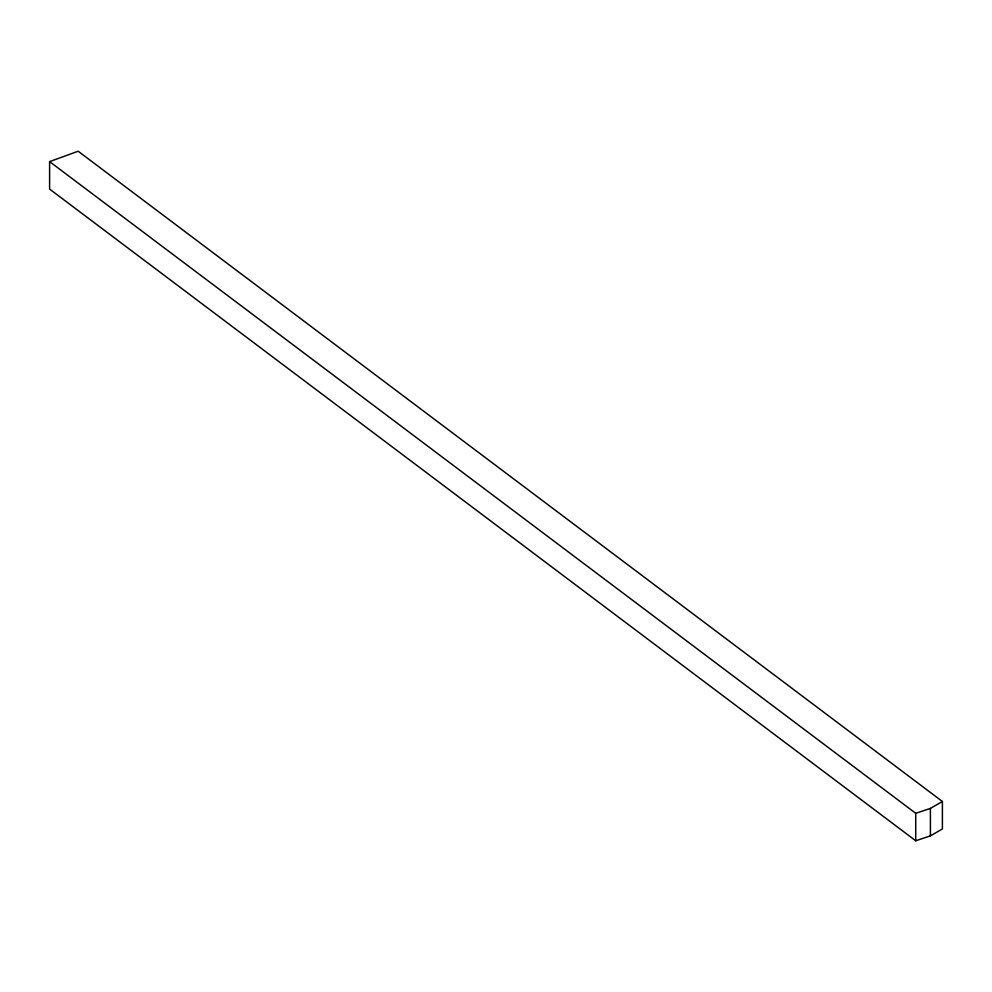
<?xml version="1.0" encoding="UTF-8"?>
<svg xmlns="http://www.w3.org/2000/svg" width="992" height="992" viewBox="0 0 992 992"><rect width="100%" height="100%" fill="white"/><g stroke="black" fill="none" stroke-linecap="round" stroke-linejoin="round"><path stroke-width="1.49" d="M49.6 161.622L915.728 813.304L930.409 808.418L942.4 801.486L78.17 151.23L49.6 161.622L49.6 189.088L915.728 840.77L930.409 835.872L942.4 828.94L942.4 801.486M930.409 808.418L930.409 835.872M915.728 813.304L915.728 840.77"/></g></svg>
